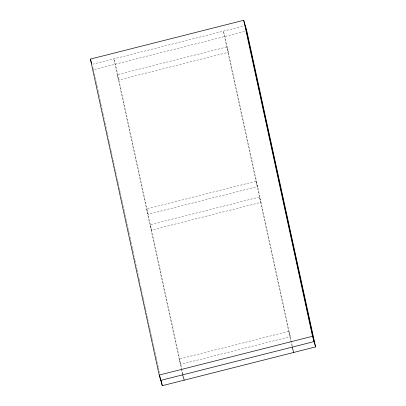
<?xml version="1.0" encoding="UTF-8"?>
<svg xmlns="http://www.w3.org/2000/svg" width="406" height="406" viewBox="0 0 406 406"><rect width="100%" height="100%" fill="white"/><g stroke="black" fill="none" stroke-linecap="round" stroke-linejoin="round"><path stroke-width="0.3" stroke-dasharray="2.03 1.52" d="M92.553 64.249L244.036 25.923M92.801 67.36L93.487 69.72L244.975 31.394M292.376 346.374L224.899 36.474L223.351 31.155L292.158 347.135M182.867 374.083L115.39 64.178L113.842 58.865L181.299 368.648M181.431 369.267L182.649 374.845M93.487 69.72L94.299 73.44M94.431 74.059L95.78 80.256M95.917 80.875L96.318 82.733M96.455 83.352L96.861 85.209M96.993 85.828L97.805 89.548M97.937 90.168L98.343 92.025M98.48 92.644L98.886 94.507M99.018 95.126L99.83 98.841M99.962 99.46L100.368 101.317M100.505 101.936L100.906 103.799M101.043 104.418L102.393 110.615M102.525 111.234L102.931 113.091M103.068 113.71L104.413 119.907M104.55 120.526L104.956 122.384M105.088 123.003L106.438 129.199M106.575 129.819L106.976 131.676M107.113 132.3L107.519 134.158M107.651 134.777L108.463 138.492M108.595 139.111L109.001 140.973M109.138 141.592L109.544 143.45M109.676 144.069L110.488 147.789M110.62 148.408L111.026 150.266M111.163 150.885L111.564 152.742M111.701 153.361L113.051 159.558M113.183 160.177L113.589 162.035M113.726 162.659L115.071 168.85M115.208 169.469L115.614 171.332M115.746 171.951L117.095 178.148M117.232 178.767L117.633 180.624M117.77 181.243L118.176 183.101M118.308 183.72L119.12 187.44M119.252 188.059L119.658 189.917M119.795 190.536L120.201 192.393M120.333 193.017L121.145 196.732M121.277 197.352L121.683 199.209M121.82 199.828L122.221 201.691M122.358 202.31L123.708 208.506M123.84 209.126L124.246 210.983M124.383 211.602L125.728 217.799M125.865 218.418L126.271 220.275M126.403 220.894L127.753 227.091M127.89 227.71L128.291 229.568M128.428 230.187L128.834 232.049M128.966 232.668L129.778 236.383M129.91 237.002L130.316 238.865M130.453 239.484L130.859 241.342M130.991 241.961L131.803 245.676M131.935 246.3L132.341 248.157M132.478 248.776L132.879 250.634M133.016 251.253L134.366 257.45M134.498 258.069L134.904 259.926M135.041 260.545L136.386 266.742M136.523 267.361L136.929 269.224M137.061 269.843L138.41 276.039M138.547 276.659L138.953 278.516M139.085 279.135L139.491 280.993M139.623 281.612L140.435 285.332M140.567 285.951L140.973 287.808M141.11 288.427L141.516 290.285M141.648 290.904L142.46 294.624M142.592 295.243L142.998 297.101M143.135 297.72L143.536 299.582M143.673 300.201L145.023 306.398M145.155 307.017L145.561 308.875M145.698 309.494L147.043 315.69M147.18 316.31L147.586 318.167M147.718 318.786L149.068 324.983M149.205 325.602L149.611 327.459M149.743 328.078L150.149 329.941M150.281 330.56L151.093 334.275M151.23 334.894L151.631 336.757M151.768 337.376L152.174 339.233M152.306 339.852L153.118 343.567M153.25 344.192L153.656 346.049M153.793 346.668L154.194 348.526M154.331 349.145L155.681 355.341M155.813 355.96L156.219 357.818M156.356 358.437L157.701 364.634M157.838 365.253L158.244 367.115M158.376 367.734L159.456 372.688M226.792 46.954L117.283 74.663L118.831 79.977L228.339 52.272L226.792 46.954M256.034 181.249L146.525 208.953L148.068 214.272L257.577 186.562L256.034 181.249M259.475 197.047L149.966 224.751L151.509 230.07L261.017 202.361L259.475 197.047M288.717 331.337L179.208 359.046L180.751 364.36L290.26 336.65L288.717 331.337"/><path stroke-width="0.61" d="M90.401 59.088L243.712 20.3L246.797 30.932L315.599 346.912L162.288 385.7L159.203 375.068L90.401 59.088L91.599 63.224M159.203 375.068L312.513 336.28L315.599 346.912M292.158 347.135L293.7 352.454M182.649 374.845L184.192 380.158M245.254 25.614L314.056 341.593L160.746 380.386L159.665 375.428M243.712 20.3L312.513 336.28M161.212 380.742L162.288 385.7"/></g></svg>
